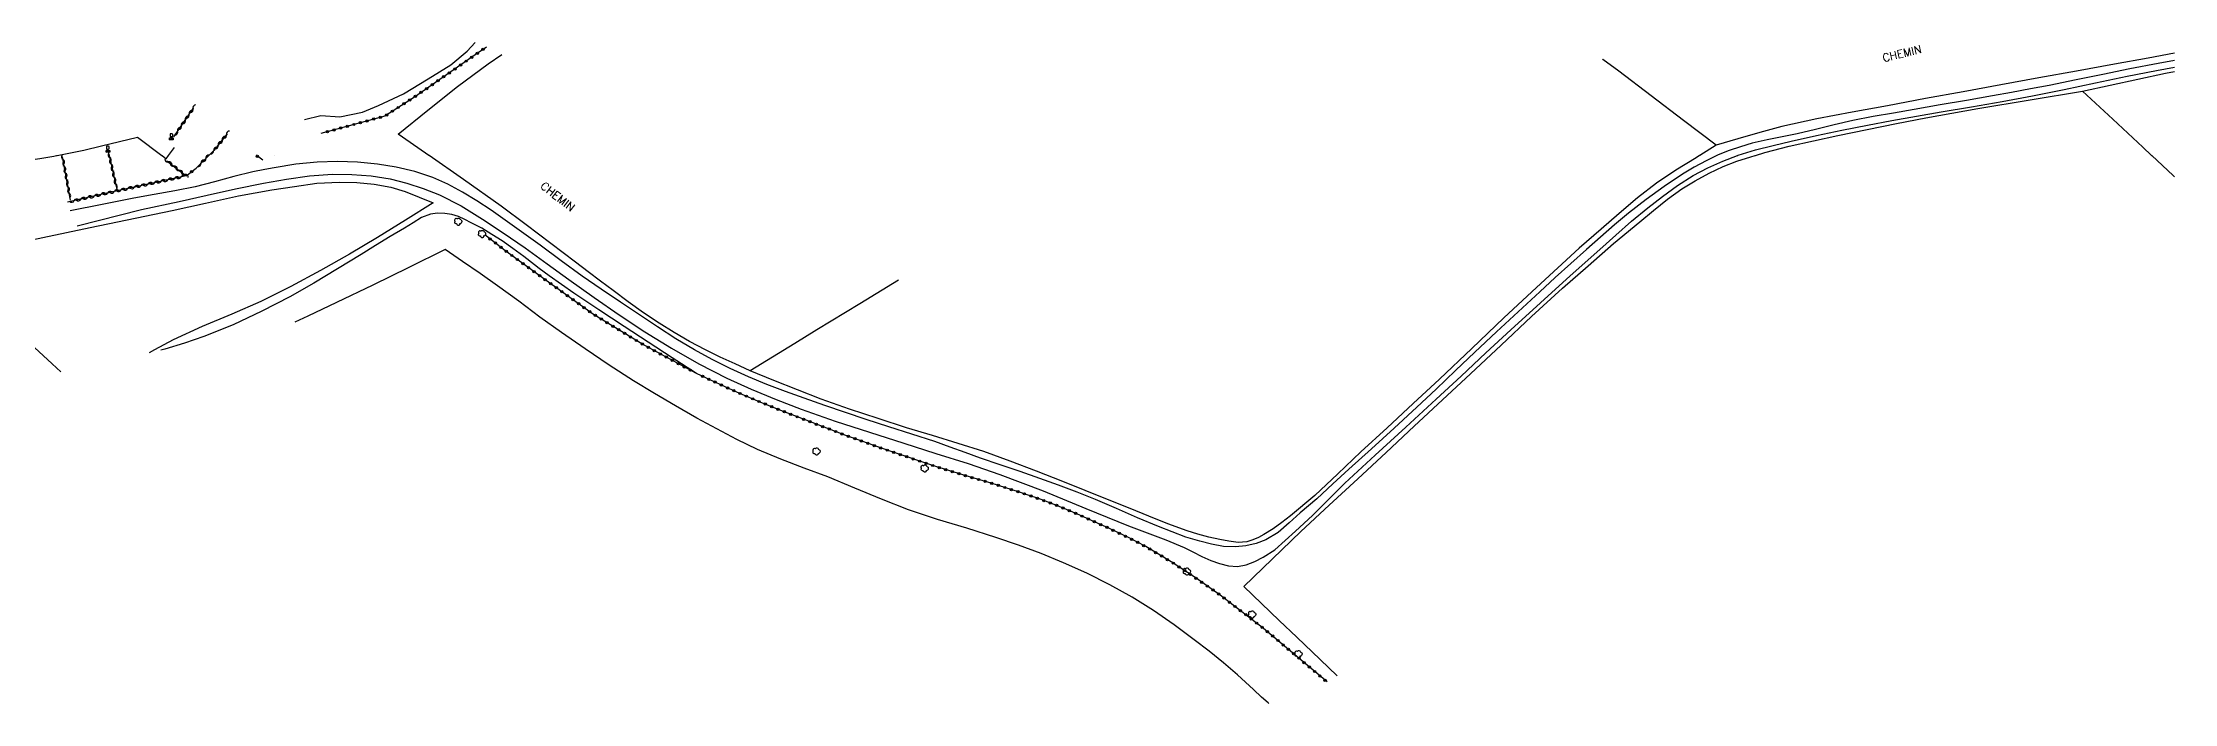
# Model space of a CAD drawing. Header units: millimetres. Extents: x 82000 to 83000, y 143000 to 143823.
# Drawn here: x 82533.7 to 83000, y 143551 to 143695.7 of the extents above; entities that cross this region are included whole.
import ezdxf

# ---------------------------------------------------------------- set-up
doc = ezdxf.new("R2010")
doc.units = ezdxf.units.MM
doc.linetypes.add('DASHED', pattern=[0.75, 0.5, -0.25])
doc.layers.get('0').update_dxf_attribs({"linetype": 'CONTINUOUS'})
for name, color, linetype in [('W0017', 7, 'CONTINUOUS'), ('W0070', 7, 'DASHED'), ('W0071', 7, 'CONTINUOUS'), ('W0211', 2, 'CONTINUOUS'), ('W0214', 2, 'CONTINUOUS'), ('W0300', 7, 'CONTINUOUS'), ('W0310', 3, 'CONTINUOUS'), ('W0322', 7, 'CONTINUOUS'), ('W0323', 7, 'CONTINUOUS'), ('W0330', 7, 'CONTINUOUS'), ('W0438', 7, 'CONTINUOUS'), ('W0989', 7, 'CONTINUOUS')]:
    doc.layers.add(name, color=color, linetype=linetype)
doc.styles.get("Standard").update_dxf_attribs({"font": 'romans.shx', "width": 0.85})

# ---------------------------------------------------------------- blocks, each defined once
blk = doc.blocks.new('T300')
for p, q in [((-0.8, 0.51), (-0.86, 0.34)), ((-0.86, 0.34), (-0.86, 0.17)), ((-0.86, 0.17), (-0.74, 0.06)), ((-0.69, 0.63), (-0.8, 0.51)), ((-0.8, -0.06), (-0.74, 0.06)), ((-0.74, 0.06), (-0.69, 0.11)), ((-0.57, 0.69), (-0.69, 0.63)), ((-0.46, 0.69), (-0.57, 0.69)), ((-0.29, 0.63), (-0.46, 0.69)), ((-0.29, 0.63), (-0.17, 0.74)), ((-0.23, 0.57), (-0.29, 0.63)), ((-0.17, 0.74), (-0.06, 0.8)), ((-0.06, 0.8), (0.06, 0.8)), ((0.06, 0.8), (0.23, 0.74)), ((0.23, 0.74), (0.34, 0.63)), ((0.34, 0.63), (0.4, 0.51)), ((0.46, 0.46), (0.34, 0.46)), ((0.4, 0.51), (0.4, 0.46)), ((0.57, 0.4), (0.46, 0.46)), ((0.57, 0.4), (0.69, 0.29)), ((0.69, 0.29), (0.74, 0.17)), ((0.74, 0.06), (0.69, -0.17)), ((0.74, 0.17), (0.74, 0.06)), ((-0.8, -0.17), (-0.8, -0.06)), ((-0.8, -0.23), (-0.8, -0.17)), ((-0.74, -0.34), (-0.8, -0.23)), ((-0.69, -0.4), (-0.74, -0.34)), ((-0.51, -0.46), (-0.69, -0.4)), ((-0.4, -0.46), (-0.51, -0.46)), ((-0.4, -0.46), (-0.34, -0.46)), ((-0.34, -0.46), (-0.34, -0.4)), ((-0.34, -0.51), (-0.34, -0.46)), ((-0.29, -0.63), (-0.34, -0.51)), ((-0.17, -0.74), (-0.29, -0.63)), ((-0.06, -0.8), (-0.17, -0.74)), ((0.06, -0.8), (-0.06, -0.8)), ((0.17, -0.74), (0.06, -0.8)), ((0.23, -0.69), (0.17, -0.74)), ((0.29, -0.46), (0.23, -0.46)), ((0.29, -0.63), (0.23, -0.69)), ((0.46, -0.4), (0.29, -0.46)), ((0.34, -0.51), (0.29, -0.63)), ((0.34, -0.51), (0.34, -0.46)), ((0.57, -0.34), (0.46, -0.4)), ((0.63, -0.29), (0.57, -0.34)), ((0.69, -0.17), (0.63, -0.29))]:
    blk.add_line(p, q)
blk = doc.blocks.new('T438')
for p, q in [((-0.4, 0.2), (0.4, 0.2)), ((-0.4, -0.2), (-0.4, 0.2)), ((0.15, 1.1), (-0.3, 1.1)), ((-0.3, 1.1), (-0.3, 0.5)), ((-0.3, 0.5), (0.15, 0.5)), ((0.3, 0.65), (0.3, 0.95)), ((0.4, 0.2), (0.4, -0.2))]:
    blk.add_line(p, q)
at = {"flags": 128}
for points in [[(-0.4, -0.2), (0.4, 0.2)], [(0.4, -0.2), (-0.4, -0.2)]]:
    blk.add_lwpolyline(points, dxfattribs=at)
for centre, major_axis, start_param, end_param in [((0.15, 0.95), (0.106, -0.106), 0.785398, 2.356194), ((0.15, 0.65), (0.106, 0.106), 3.926991, 5.497787)]:
    blk.add_ellipse(centre, major_axis=major_axis, ratio=1, start_param=start_param, end_param=end_param)
blk = doc.blocks.new('t323o')
at = {"color": 0, "linetype": 'Continuous'}
for radius in [0.25, 0.15]:
    blk.add_circle((0, 0), radius, dxfattribs=at)
blk = doc.blocks.new('t310o')
at = {"color": 0, "linetype": 'Continuous'}
for centre, start, end in [((-0.5, 0.38), 216.8699, 323.1304), ((0.5, -0.37), 36.8699, 143.1303)]:
    blk.add_arc(centre, 0.625, start, end, dxfattribs=at)
blk = doc.blocks.new('t322o')
at = {"color": 0, "linetype": 'Continuous'}
for radius in [0.25, 0.15]:
    blk.add_circle((0, 0), radius, dxfattribs=at)

msp = doc.modelspace()

# ---------------------------------------------------------------- linework, layer by layer
at = {"layer": 'W0017'}
for points in [[(82536.95, 143671), (82538.36, 143671.27), (82540.54, 143671.7), (82542.73, 143672.16), (82546.65, 143673.06), (82550.57, 143674.02), (82554.49, 143674.98)], [(82554.49, 143674.98), (82559.8, 143671)], [(82510.72, 143666.57), (82516.18, 143667.51), (82517.87, 143667.8), (82521.65, 143668.44), (82527.11, 143669.37), (82530.13, 143669.85), (82533.15, 143670.33), (82536.17, 143670.85), (82536.78, 143670.97)], [(82536.78, 143670.97), (82536.95, 143671)], [(82559.8, 143671), (82559.85, 143670.97)], [(82559.85, 143670.97), (82560.76, 143670.28), (82561.27, 143670.97)], [(82561.27, 143670.97), (82561.29, 143671)], [(82561.29, 143671), (82562.56, 143672.72)]]:
    msp.add_lwpolyline(points, dxfattribs=at)
at = {"layer": 'W0070'}
msp.add_lwpolyline([(82584.52, 143671), (82584.51, 143670.97)], dxfattribs=at)
at = {"layer": 'W0071'}
for points in [[(83000, 143691.8), (82996.46, 143691.13), (82990.25, 143689.93), (82984.38, 143688.73), (82978.52, 143687.51), (82972.64, 143686.33), (82968.5, 143685.56), (82964.36, 143684.8), (82960.22, 143684.05), (82954.5, 143683.05), (82948.79, 143682.06), (82943.07, 143681.06), (82938.59, 143680.28), (82934.1, 143679.5), (82929.64, 143678.62), (82925.57, 143677.69), (82921.53, 143676.68), (82917.47, 143675.71), (82914.19, 143675.05), (82910.9, 143674.42), (82907.64, 143673.65), (82905.13, 143672.91), (82902.65, 143672.08), (82900.22, 143671.13), (82899.95, 143671)], [(82904.52, 143671), (82904.57, 143671.02), (82908.38, 143672.21), (82912.28, 143673.18), (82916.19, 143674.1), (82921.73, 143675.38), (82927.29, 143676.55), (82932.86, 143677.65), (82938.22, 143678.64), (82943.6, 143679.58), (82948.97, 143680.51), (82955.64, 143681.66), (82962.31, 143682.82), (82968.96, 143684.04), (82975.87, 143685.44), (82982.75, 143686.91), (82989.65, 143688.34), (82996.07, 143689.58), (83000, 143690.32)], [(82899.9, 143670.97), (82897.56, 143669.84), (82894.98, 143668.39), (82892.44, 143666.86), (82888.39, 143664.21), (82884.46, 143661.36), (82880.64, 143658.38), (82877.52, 143655.78), (82874.46, 143653.1), (82871.43, 143650.39), (82868, 143647.33), (82864.6, 143644.24), (82861.21, 143641.13), (82856.45, 143636.75), (82851.71, 143632.35), (82846.99, 143627.92), (82842.77, 143623.89), (82838.56, 143619.85), (82834.33, 143615.84), (82829.38, 143611.29), (82824.4, 143606.78), (82819.41, 143602.27), (82815.91, 143599.05), (82812.41, 143595.82), (82808.82, 143592.7), (82806.41, 143590.55), (82803.96, 143588.45), (82801.28, 143586.83), (82799.15, 143586.05), (82796.9, 143585.51), (82794.64, 143585.26), (82792.04, 143585.39), (82789.43, 143585.89), (82786.85, 143586.53), (82783.8, 143587.44), (82780.8, 143588.56), (82777.83, 143589.72), (82773.21, 143591.65), (82768.64, 143593.71), (82764.04, 143595.68), (82760, 143597.27), (82755.94, 143598.8), (82751.86, 143600.29), (82747.54, 143601.79), (82743.2, 143603.24), (82738.87, 143604.71), (82735.54, 143605.91), (82732.21, 143607.13), (82728.88, 143608.32), (82723.88, 143609.97), (82718.86, 143611.55), (82713.85, 143613.17), (82709.33, 143614.68), (82704.82, 143616.22), (82700.33, 143617.81), (82696.24, 143619.31), (82692.17, 143620.86), (82688.16, 143622.52), (82684.14, 143624.36), (82680.18, 143626.31), (82676.3, 143628.4), (82672.24, 143630.85), (82668.26, 143633.47), (82664.31, 143636.11), (82660.1, 143638.89), (82655.9, 143641.71), (82651.74, 143644.58), (82647.13, 143647.92), (82642.55, 143651.32), (82637.94, 143654.66), (82634.9, 143656.84), (82631.84, 143659), (82628.7, 143661.04), (82625.57, 143662.92), (82622.37, 143664.68), (82619.07, 143666.18), (82615.15, 143667.48), (82611.1, 143668.43), (82607, 143669.11), (82602.62, 143669.55), (82598.2, 143669.67), (82593.79, 143669.53), (82589.09, 143669.07), (82584.4, 143668.31), (82582.32, 143667.9), (82579.75, 143667.39), (82575.54, 143666.36), (82571.35, 143665.19), (82567.14, 143664.12), (82562.66, 143663.24), (82558.16, 143662.47), (82553.67, 143661.66), (82546.78, 143660.23), (82539.76, 143658.86)], [(82541.31, 143655.56), (82541.31, 143655.56), (82555.34, 143659.12), (82563.58, 143660.92), (82569.73, 143662.3), (82575.89, 143663.69), (82582.07, 143664.89), (82587.08, 143665.76), (82592.11, 143666.51), (82597.15, 143666.88), (82601.36, 143666.83), (82605.57, 143666.51), (82609.72, 143665.86), (82613.39, 143664.94), (82617, 143663.75), (82620.52, 143662.35), (82625.32, 143659.92), (82629.92, 143657.06), (82634.44, 143654.08), (82639.31, 143650.74), (82644.08, 143647.26), (82648.87, 143643.81), (82654.35, 143639.92), (82659.86, 143636.06), (82665.47, 143632.37), (82671.32, 143628.8), (82677.27, 143625.39), (82683.36, 143622.25), (82688.72, 143619.81), (82694.18, 143617.57), (82699.68, 143615.44), (82707.1, 143612.81), (82714.59, 143610.39), (82722.1, 143607.99), (82729.12, 143605.74), (82736.15, 143603.52), (82743.13, 143601.16), (82752.56, 143597.55), (82761.9, 143593.7), (82771.25, 143589.89), (82775.32, 143588.36), (82779.4, 143586.84), (82783.4, 143585.16), (82785.34, 143584.17), (82787.26, 143583.14), (82789.24, 143582.28), (82791.15, 143581.62), (82793.12, 143581.11), (82795.07, 143580.96), (82796.99, 143581.34), (82798.9, 143582.09), (82800.71, 143583), (82803.22, 143584.66), (82805.53, 143586.67), (82807.79, 143588.74), (82811.46, 143592.15), (82815, 143595.69), (82818.57, 143599.21), (82825.18, 143605.39), (82831.87, 143611.49), (82838.55, 143617.6), (82843.99, 143622.67), (82849.43, 143627.75), (82854.88, 143632.8), (82861.34, 143638.72), (82867.83, 143644.6), (82874.37, 143650.43), (82877.81, 143653.52), (82881.26, 143656.58), (82884.82, 143659.53), (82888.04, 143662.03), (82891.34, 143664.43), (82894.77, 143666.59), (82897.94, 143668.25), (82901.22, 143669.72), (82904.45, 143670.97)], [(82899.95, 143671), (82899.9, 143670.97)], [(82904.45, 143670.97), (82904.52, 143671)]]:
    msp.add_lwpolyline(points, dxfattribs=at)
at = {"layer": 'W0211'}
for points in [[(82591.04, 143678.86), (82594.6, 143679.76), (82598.76, 143679.45), (82603.68, 143680.47), (82607.22, 143681.94), (82612.66, 143684.46), (82618.04, 143687.75), (82623.01, 143690.8), (82626.59, 143693.79), (82628.33, 143695.7)], [(82676.74, 143623.25), (82671.46, 143626.67), (82666.18, 143630.08), (82660.92, 143633.53), (82655.41, 143637.16), (82649.92, 143640.82), (82644.53, 143644.63), (82643.46, 143645.43), (82642.38, 143646.25), (82641.3, 143647.05), (82638.96, 143648.83), (82636.62, 143650.6), (82634.22, 143652.27), (82632.02, 143653.69), (82629.78, 143655.04), (82627.47, 143656.26), (82626.09, 143656.96), (82624.68, 143657.61), (82623.23, 143658.07), (82621.68, 143658.29), (82620.09, 143658.32), (82618.55, 143658.13), (82616.6, 143657.39), (82614.76, 143656.26), (82612.92, 143655.09), (82609.73, 143653.21), (82606.58, 143651.25), (82603.42, 143649.3), (82598.26, 143646.14), (82593.09, 143643), (82587.83, 143640.03), (82581.68, 143636.86), (82575.42, 143633.92), (82569.02, 143631.32), (82564.77, 143629.89), (82560.47, 143628.6), (82559.6, 143628.34)]]:
    msp.add_lwpolyline(points, dxfattribs=at)
at = {"layer": 'W0214'}
msp.add_lwpolyline([(82801.91, 143551.01), (82801.77, 143551.13), (82800.34, 143552.4), (82798.6, 143554.03), (82796.87, 143555.67), (82795.1, 143557.28), (82792.02, 143559.91), (82788.86, 143562.46), (82785.64, 143564.93), (82781.21, 143568.21), (82776.68, 143571.35), (82772.02, 143574.28), (82767.13, 143577), (82762.12, 143579.5), (82757.02, 143581.81), (82752.15, 143583.8), (82747.22, 143585.62), (82742.25, 143587.36), (82735.9, 143589.4), (82729.5, 143591.31), (82723.16, 143593.4), (82717.24, 143595.7), (82711.37, 143598.17), (82705.49, 143600.6), (82700.33, 143602.55), (82695.17, 143604.49), (82690.09, 143606.61), (82685.61, 143608.77), (82681.2, 143611.1), (82676.83, 143613.5), (82672.17, 143616.13), (82667.55, 143618.84), (82662.99, 143621.64), (82657.66, 143625.07), (82652.4, 143628.61), (82647.2, 143632.22), (82642.52, 143635.61), (82637.88, 143639.05), (82633.22, 143642.46), (82629.41, 143645.12), (82625.58, 143647.76), (82621.75, 143650.4), (82613.85, 143646.48), (82605.96, 143642.57), (82598.01, 143638.76), (82591.75, 143635.79), (82588.9, 143634.47)], dxfattribs=at)
at = {"layer": 'W0310'}
for points in [[(82562.43, 143675.04), (82566.65, 143681.24)], [(82574.11, 143675.71), (82571.19, 143672.09), (82570.09, 143671)], [(82539.82, 143661.23), (82538.1, 143670.7)], [(82560.93, 143669.81), (82563.33, 143667.94), (82565.04, 143666.61), (82565.13, 143666.54), (82550.13, 143663.26), (82550.05, 143663.25), (82539.18, 143660.77)], [(82548.22, 143671.34), (82548.3, 143671)], [(82548.3, 143671), (82548.31, 143670.97)], [(82548.31, 143670.97), (82550.05, 143663.25)], [(82570.06, 143670.97), (82567.3, 143668.23)], [(82570.09, 143671), (82570.06, 143670.97)]]:
    msp.add_lwpolyline(points, dxfattribs=at)
at = {"layer": 'W0322'}
msp.add_lwpolyline([(82814.67, 143555.7), (82809.88, 143559.74), (82800.77, 143567.44), (82791.33, 143574.69), (82786.01, 143578.42), (82780.6, 143582.02), (82775.02, 143585.33), (82771.08, 143587.38), (82767.06, 143589.31), (82763.01, 143591.15), (82759.91, 143592.52), (82756.8, 143593.85), (82753.66, 143595.09), (82751.58, 143595.85), (82749.49, 143596.56), (82747.39, 143597.27), (82741.23, 143599.21), (82735.03, 143601.04), (82728.86, 143602.95), (82719.1, 143606.23), (82709.39, 143609.7), (82699.76, 143613.37), (82695.22, 143615.16), (82690.7, 143616.99), (82686.21, 143618.9), (82683.04, 143620.33), (82679.89, 143621.79), (82676.74, 143623.25)], dxfattribs=at)
at = {"layer": 'W0323'}
for points in [[(82630.82, 143694.72), (82628.37, 143693.01), (82615.06, 143683.77), (82608.59, 143679.61), (82594.57, 143675.8)], [(82565.13, 143666.54), (82567.3, 143668.23)], [(82580.52, 143670.97), (82580.47, 143671)], [(82581.92, 143669.93), (82581.61, 143670.16), (82580.52, 143670.97)], [(82676.74, 143623.25), (82664.82, 143629.73), (82654.24, 143636.19), (82643.87, 143643.62), (82634.85, 143650.2), (82630.47, 143653.6)]]:
    msp.add_lwpolyline(points, dxfattribs=at)
at = {"layer": 'W0330'}
for points in [[(82618.21, 143671), (82617.51, 143671.49), (82611.48, 143675.65), (82611.47, 143675.66), (82617.99, 143680.87), (82624.5, 143686.07), (82631.2, 143691.04), (82634.2, 143693.1)], [(83000, 143693.39), (82994.26, 143692.31), (82986.91, 143690.94), (82978.62, 143689.44), (82970.33, 143687.96), (82962.04, 143686.47), (82953.79, 143684.95), (82945.54, 143683.43), (82937.29, 143681.87), (82929.55, 143680.46), (82921.82, 143679.03), (82914.15, 143677.33), (82909.34, 143676.03), (82904.55, 143674.62), (82899.77, 143673.21), (82892.67, 143678.63), (82885.58, 143684.05), (82878.46, 143689.43), (82875, 143691.99), (82874.9, 143692.06)], [(82979.91, 143685.08), (82985.95, 143686.4), (82991.98, 143687.71), (82998.03, 143688.98), (83000, 143689.37)], [(82908.39, 143671), (82910.44, 143671.6), (82915.72, 143672.99), (82921.06, 143674.18), (82926.42, 143675.32), (82932.81, 143676.68), (82939.23, 143677.97), (82945.65, 143679.21), (82957.05, 143681.27), (82968.48, 143683.17), (82979.91, 143685.08), (82986.52, 143678.93), (82993.12, 143672.77), (82995.02, 143671)], [(82899.77, 143673.21), (82896.2, 143671)], [(82618.26, 143670.97), (82618.21, 143671)], [(82720.92, 143643.71), (82712.47, 143638.53), (82703.08, 143632.77), (82698.23, 143629.79), (82693.37, 143626.82), (82688.51, 143623.84), (82685.22, 143625.34), (82681.93, 143626.85), (82678.69, 143628.43), (82675.26, 143630.28), (82671.88, 143632.22), (82668.57, 143634.27), (82665.16, 143636.55), (82661.83, 143638.95), (82658.52, 143641.39), (82655.77, 143643.45), (82653.04, 143645.53), (82650.3, 143647.61), (82644.9, 143651.73), (82639.5, 143655.83), (82634.06, 143659.88), (82625.82, 143665.74), (82618.26, 143670.97)], [(82896.16, 143670.97), (82895.38, 143670.49), (82890.99, 143667.77), (82886.73, 143664.89), (82882.59, 143661.68), (82878.58, 143658.31), (82874.62, 143654.88), (82869.85, 143650.67), (82865.14, 143646.39), (82860.46, 143642.09), (82853.35, 143635.42), (82846.31, 143628.69), (82839.24, 143621.98), (82833.54, 143616.66), (82827.83, 143611.36), (82822.09, 143606.08), (82817.04, 143601.3), (82811.98, 143596.53), (82806.65, 143592.1), (82804.78, 143590.65), (82802.87, 143589.25), (82800.87, 143588.02), (82799.66, 143587.37), (82798.41, 143586.79), (82797.14, 143586.38), (82795.21, 143586.26), (82793.21, 143586.52), (82791.24, 143586.88), (82788.82, 143587.4), (82786.43, 143588.08), (82784.06, 143588.82), (82779.86, 143590.31), (82775.72, 143592), (82771.59, 143593.7), (82766.68, 143595.67), (82761.78, 143597.64), (82756.87, 143599.59), (82751.13, 143601.84), (82745.38, 143604.05), (82739.58, 143606.14), (82733.98, 143607.95), (82728.34, 143609.64), (82722.71, 143611.37), (82716.47, 143613.39), (82710.24, 143615.45), (82704.06, 143617.64), (82698.86, 143619.65), (82693.68, 143621.74), (82688.51, 143623.84)], [(82816.91, 143557.05), (82813.2, 143560.6), (82808.1, 143565.48), (82804.21, 143569.19), (82800.32, 143572.9), (82796.44, 143576.61), (82800.61, 143580.63), (82804.77, 143584.65), (82808.96, 143588.66), (82815.15, 143594.45), (82821.37, 143600.2), (82827.59, 143605.96), (82833.74, 143611.7), (82839.89, 143617.45), (82846.04, 143623.19), (82852.73, 143629.48), (82859.42, 143635.76), (82866.2, 143641.94), (82871.75, 143646.85), (82877.36, 143651.7), (82883.06, 143656.44), (82886.08, 143658.93), (82889.13, 143661.39), (82892.3, 143663.65), (82895.21, 143665.46), (82898.22, 143667.12), (82901.31, 143668.58), (82904.29, 143669.72), (82907.35, 143670.7), (82908.3, 143670.97)], [(82896.2, 143671), (82896.16, 143670.97)], [(82908.3, 143670.97), (82908.39, 143671)], [(82995.02, 143671), (82995.04, 143670.97)], [(82995.04, 143670.97), (82999.71, 143666.61), (83000, 143666.33)], [(82528.62, 143651.94), (82533.79, 143653.03), (82538.96, 143654.1), (82544.13, 143655.18), (82550.12, 143656.45), (82556.11, 143657.71), (82562.11, 143658.97), (82569.35, 143660.55), (82576.59, 143662.11), (82583.87, 143663.43), (82588.8, 143664.22), (82593.74, 143664.9), (82598.69, 143665.17), (82602.45, 143665.06), (82606.22, 143664.72), (82609.91, 143664.05), (82613.04, 143663.07), (82616.11, 143661.83), (82619.18, 143660.6), (82613.1, 143656.81), (82607.02, 143653.02), (82600.86, 143649.35), (82594.49, 143645.77), (82588.03, 143642.32), (82581.5, 143639.04), (82575.1, 143636.2), (82568.63, 143633.51), (82562.28, 143630.58), (82560.23, 143629.5), (82558.2, 143628.4), (82557.06, 143627.79)], [(82537.75, 143623.62), (82535.81, 143625.38), (82531.94, 143628.96)]]:
    msp.add_lwpolyline(points, dxfattribs=at)

# ---------------------------------------------------------------- block references
at = {"layer": 'W0300'}
for p in [(82624.68, 143656.47), (82629.9, 143653.78), (82703.04, 143606.15), (82726.71, 143602.42), (82784.04, 143579.87), (82798.32, 143570.45), (82808.47, 143561.78)]:
    msp.add_blockref('T300', p, dxfattribs=at)
at = {"layer": 'W0310'}
for p, rotation in [((82566.64, 143681.24), 55.78303607386547), ((82564.11, 143677.52), 55.78303607386547), ((82564.96, 143678.76), 55.78303607386547), ((82565.8, 143680), 55.78303607386547), ((82563.27, 143676.28), 55.78303607386547), ((82571.16, 143672.06), 224.8477529375535), ((82572.1, 143673.22), 231.1362314080832), ((82573.04, 143674.39), 231.1362314080832), ((82573.98, 143675.56), 231.1362314080832), ((82538.21, 143670.08), 100.3101666581575), ((82538.48, 143668.61), 100.3101666581575), ((82538.75, 143667.13), 100.3101666581575), ((82548.4, 143670.56), 282.7471391181029), ((82548.73, 143669.1), 282.7471391181029), ((82549.06, 143667.64), 282.7471391181029), ((82561.26, 143669.55), 322.0803070709049), ((82562.44, 143668.63), 322.0803070709049), ((82563.63, 143667.71), 322.0762500422572), ((82568.36, 143669.28), 224.8333824267088), ((82569.43, 143670.34), 224.8333824267088), ((82539.02, 143665.66), 100.3101666581575), ((82539.29, 143664.18), 100.3101666581575), ((82539.55, 143662.7), 100.3101666581575), ((82549.42, 143663.1), 192.8427468605398), ((82549.39, 143666.18), 282.7471391181029), ((82549.72, 143664.71), 282.7471391181029), ((82550.88, 143663.43), 192.2977433265657), ((82552.35, 143663.75), 192.2977433265657), ((82553.81, 143664.07), 192.2977433265657), ((82555.28, 143664.39), 192.2977433265657), ((82556.74, 143664.71), 192.2977433265657), ((82558.21, 143665.03), 192.2977433265657), ((82559.67, 143665.34), 192.2977433265657), ((82561.14, 143665.66), 192.2977433265657), ((82562.6, 143665.98), 192.2977433265657), ((82564.07, 143666.3), 192.2977433265657), ((82564.81, 143666.79), 322.0762500422572), ((82540.64, 143661.1), 192.8427468605398), ((82542.1, 143661.44), 192.8427468605398), ((82543.57, 143661.77), 192.8427468605398), ((82545.03, 143662.1), 192.8427468605398), ((82546.49, 143662.44), 192.8427468605398), ((82547.95, 143662.77), 192.8427468605398)]:
    msp.add_blockref('t310o', p, dxfattribs=dict(at, rotation=rotation))
at = {"layer": 'W0322'}
for p, rotation in [((82678.1, 143622.62), 155.102713430819), ((82679.46, 143621.99), 155.102713430819), ((82680.82, 143621.36), 155.1027134309201), ((82682.19, 143620.72), 155.1027134309201), ((82683.55, 143620.1), 155.7827903143865), ((82684.92, 143619.48), 155.7827903143865), ((82686.29, 143618.87), 156.9709961114447), ((82687.67, 143618.28), 156.9709961114447), ((82689.05, 143617.7), 156.9709961114447), ((82690.43, 143617.11), 156.9709961114447), ((82691.81, 143616.54), 157.9218119897185), ((82693.2, 143615.98), 157.9218119897185), ((82694.59, 143615.41), 157.9218119897185), ((82695.99, 143614.86), 158.46017344526), ((82697.38, 143614.31), 158.46017344526), ((82698.78, 143613.76), 158.46017344526), ((82700.18, 143613.21), 159.179692840345), ((82701.58, 143612.68), 159.179692840345), ((82702.98, 143612.14), 159.179692840345), ((82704.38, 143611.61), 159.179692840345), ((82705.78, 143611.08), 159.179692840345), ((82707.19, 143610.54), 159.179692840345), ((82708.59, 143610.01), 159.179692840345), ((82709.99, 143609.49), 160.3147570182563), ((82711.41, 143608.98), 160.3147570182563), ((82712.82, 143608.48), 160.3147570182563), ((82714.23, 143607.97), 160.3147570182563), ((82715.64, 143607.47), 160.3147570182563), ((82717.06, 143606.96), 160.3147570182563), ((82718.47, 143606.46), 160.3147570182563), ((82719.89, 143605.97), 161.4067759456444), ((82721.31, 143605.49), 161.4067759456444), ((82722.73, 143605.01), 161.4067759456444), ((82724.15, 143604.53), 161.4067759456444), ((82725.57, 143604.05), 161.4067759456444), ((82726.99, 143603.58), 161.4067759456444), ((82728.42, 143603.1), 161.4067759456444), ((82729.85, 143602.64), 162.8496707288797), ((82731.28, 143602.2), 162.8496707288797), ((82732.71, 143601.76), 162.8496707288797), ((82734.15, 143601.32), 162.8496707288797), ((82735.58, 143600.88), 163.5334156347338), ((82737.02, 143600.46), 163.5334156347338), ((82738.46, 143600.03), 163.5334156347338), ((82739.9, 143599.61), 163.5334156347338), ((82741.33, 143599.18), 162.4877848990608), ((82742.76, 143598.73), 162.4877848990608), ((82744.2, 143598.28), 162.4877848990608), ((82745.63, 143597.82), 162.4877848990608), ((82747.06, 143597.37), 162.4877848990608), ((82748.48, 143596.9), 161.4256855553376), ((82749.9, 143596.42), 161.0732539890323), ((82751.32, 143595.93), 161.0732539890323), ((82752.73, 143595.43), 160.0966709580498), ((82754.14, 143594.9), 158.4188005183914), ((82755.53, 143594.35), 158.4188005183914), ((82756.93, 143593.8), 156.8903503950423), ((82758.3, 143593.21), 156.8903503950423), ((82759.68, 143592.62), 156.8903503950423), ((82761.06, 143592.01), 156.056426198191), ((82762.43, 143591.41), 156.056426198191), ((82763.8, 143590.79), 155.5634957677349), ((82765.16, 143590.17), 155.5634957677349), ((82766.53, 143589.55), 155.5634957677349), ((82767.88, 143588.91), 154.4238985815016), ((82769.24, 143588.26), 154.4238985815016), ((82770.59, 143587.62), 154.4238985815016), ((82771.93, 143586.94), 152.4670510651202), ((82773.26, 143586.25), 152.4670510651202), ((82774.59, 143585.55), 152.4670510651202), ((82775.89, 143584.81), 149.2848399248845), ((82777.18, 143584.04), 149.2848399248845), ((82778.47, 143583.28), 149.2848399248845), ((82779.76, 143582.51), 149.2848399248845), ((82781.04, 143581.72), 146.4053193661915), ((82782.29, 143580.89), 146.4053193661915), ((82783.54, 143580.06), 146.4053193661915), ((82784.79, 143579.23), 146.4053193661915), ((82786.03, 143578.4), 144.9660467218607), ((82787.26, 143577.54), 144.9660467218607), ((82788.49, 143576.68), 144.9660467218607), ((82789.72, 143575.82), 144.9660467218607), ((82790.95, 143574.96), 144.9660467218607), ((82792.15, 143574.06), 142.4812951906455), ((82793.34, 143573.15), 142.4812951906455), ((82794.53, 143572.23), 142.4812951906455), ((82795.72, 143571.32), 142.4812951906455), ((82796.91, 143570.41), 142.4812951906455), ((82798.1, 143569.49), 142.4812951906455), ((82799.29, 143568.58), 142.4812951906455), ((82800.48, 143567.67), 142.4812951906455), ((82801.63, 143566.71), 139.8175046088479), ((82802.78, 143565.74), 139.8175046088479), ((82803.93, 143564.78), 139.8175046088479), ((82805.07, 143563.81), 139.8175046088479), ((82806.22, 143562.84), 139.8175046088479), ((82807.36, 143561.87), 139.8175046088479), ((82808.51, 143560.91), 139.8175046088479), ((82809.66, 143559.94), 139.8175046088479), ((82810.8, 143558.97), 139.8211737839073), ((82811.95, 143558), 139.8211737839073), ((82813.09, 143557.03), 139.8211737839073), ((82814.24, 143556.07), 139.8211737839073)]:
    msp.add_blockref('t322o', p, dxfattribs=dict(at, rotation=rotation))
at = {"layer": 'W0323'}
for p, rotation in [((82626.38, 143691.63), 214.7745244508816), ((82627.61, 143692.49), 214.7745244508816), ((82628.84, 143693.34), 214.7761377407707), ((82630.08, 143694.2), 214.7761377407707), ((82618.99, 143686.5), 214.7745244508816), ((82620.22, 143687.35), 214.7745244508816), ((82621.45, 143688.21), 214.7745244508816), ((82622.68, 143689.07), 214.7745244508816), ((82623.92, 143689.92), 214.7745244508816), ((82625.15, 143690.78), 214.7745244508816), ((82612.77, 143682.3), 212.7562606213427), ((82614.04, 143683.11), 212.7562606213427), ((82615.29, 143683.93), 214.7745244508816), ((82616.52, 143684.79), 214.7745244508816), ((82617.76, 143685.64), 214.7745244508816), ((82600.36, 143677.37), 195.1855652865749), ((82601.81, 143677.77), 195.1855652865749), ((82603.26, 143678.16), 195.1855652865749), ((82604.71, 143678.55), 195.1855652865749), ((82606.15, 143678.95), 195.1855652865749), ((82607.6, 143679.34), 195.1855652865749), ((82608.99, 143679.87), 212.7562606213427), ((82610.25, 143680.68), 212.7562606213427), ((82611.51, 143681.49), 212.7562606213427), ((82596.02, 143676.2), 195.1855652865749), ((82597.47, 143676.59), 195.1855652865749), ((82598.92, 143676.98), 195.1855652865749), ((82580.71, 143670.82), 143.474898861688), ((82566.32, 143667.46), 37.94995654293648), ((82631.6, 143652.72), 142.1767085020093), ((82632.79, 143651.8), 142.1767085020093), ((82633.97, 143650.88), 142.1767085020093), ((82635.16, 143649.97), 143.9138029485569), ((82636.37, 143649.08), 143.9138029485569), ((82637.59, 143648.2), 143.9138029485569), ((82638.8, 143647.32), 143.9138029485569), ((82640.01, 143646.43), 143.9138029485569), ((82641.22, 143645.55), 143.9138029485569), ((82642.44, 143644.67), 143.9138029485569), ((82643.65, 143643.78), 143.9138029485569), ((82644.87, 143642.91), 144.3782396451932), ((82646.08, 143642.03), 144.3782396451932), ((82647.3, 143641.16), 144.3782396451932), ((82648.52, 143640.29), 144.3782396451932), ((82649.74, 143639.41), 144.3782396451932), ((82650.96, 143638.54), 144.3782396451932), ((82652.18, 143637.67), 144.3782396451932), ((82653.4, 143636.79), 144.3782396451932), ((82654.64, 143635.95), 148.5566295463745), ((82655.92, 143635.16), 148.5566295463745), ((82657.2, 143634.38), 148.5566295463745), ((82658.48, 143633.6), 148.5566295463745), ((82659.76, 143632.82), 148.5566295463745), ((82661.04, 143632.03), 148.5566295463745), ((82662.32, 143631.25), 148.5566295463745), ((82663.6, 143630.47), 148.5566295463745), ((82664.88, 143629.69), 151.5051034108663), ((82666.2, 143628.97), 151.5051034108663), ((82667.51, 143628.26), 151.5051034108663), ((82668.83, 143627.54), 151.5051034108663), ((82670.15, 143626.83), 151.5051034108663), ((82671.47, 143626.11), 151.5051034108663), ((82672.79, 143625.4), 151.5051034108663), ((82674.11, 143624.68), 151.5051034108663), ((82675.42, 143623.97), 151.5051034108663)]:
    msp.add_blockref('t323o', p, dxfattribs=dict(at, rotation=rotation))
at = {"layer": 'W0438'}
for p in [(82548.03, 143671.89), (82561.92, 143674.61)]:
    msp.add_blockref('T438', p, dxfattribs=at)

# ---------------------------------------------------------------- texts
at = {"layer": 'W0989'}
for rotation, p in [(13.7093, (82936.41, 143691.43)), (321.8002, (82642.44, 143663.99))]:
    msp.add_text('CHEMIN', height=1.75, rotation=rotation, dxfattribs=at).set_placement(p)

doc.saveas('drawing.dxf')
